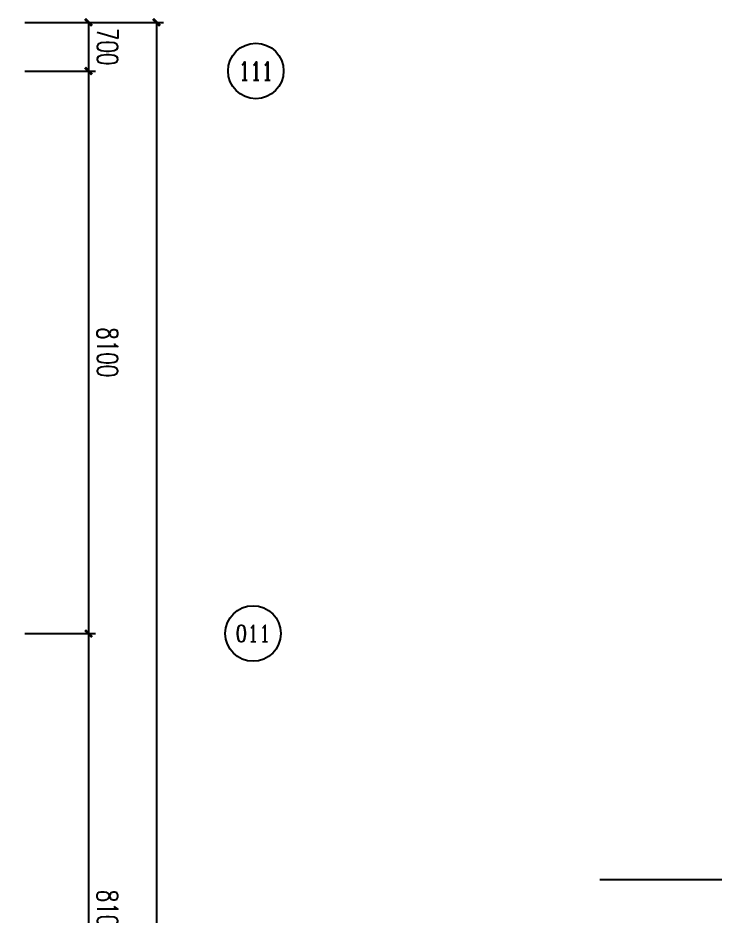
# Model space of a CAD drawing. Extents: x -474411 to 577939, y 0 to 1014176.
# Drawn here: x -125060 to -115022, y 819652 to 832584 of the extents above; entities that cross this region are included whole.
import ezdxf
from ezdxf.enums import TextEntityAlignment as Align

# ---------------------------------------------------------------- set-up
doc = ezdxf.new("R2010")
doc.units = 0
doc.header["$LTSCALE"] = 1000
doc.header["$MEASUREMENT"] = 0
doc.layers.get('Defpoints').update_dxf_attribs({"color": 210})
for name, color, linetype in [('A-AXIS-D', 1, 'Continuous'), ('A-AXIS-SYMB', 3, 'Continuous'), ('PUB_TEXT', 7, 'Continuous')]:
    doc.layers.add(name, color=color, linetype=linetype)
doc.styles.add('_TCH_AXIS', font='COMPLEX', dxfattribs={"bigfont": 'GBCBIG'})
doc.styles.add('_TCH_DIM_T3', font='SIMPLEX', dxfattribs={"width": 0.705882, "bigfont": 'GBCBIG'})
doc.styles.add('A-DIM_T3', font='SIMPLEX', dxfattribs={"width": 0.705882, "bigfont": 'GBCBIG'})
doc.dimstyles.new('_TCH_ARCH&&100', dxfattribs={"dimtxt": 297.5, "dimasz": 100, "dimexe": 100, "dimexo": 100, "dimgap": 126.25, "dimtad": 1, "dimdec": 0, "dimzin": 0, "dimdsep": 46, "dimtxsty": '_TCH_DIM_T3', "dimblk": 'ARCHTICK', "dimcen": 0.09, "dimclrt": 7, "dimazin": 2, "dimtfac": 1, "dimtdec": 0, "dimtix": 1, "dimtmove": 2, "dimatfit": 3, "dimfxl": 0, "dimtolj": 1, "dimtzin": 0, "dimarcsym": 0})
doc.dimstyles.new('A-DIM&&100', dxfattribs={"dimtxt": 297.5, "dimasz": 100, "dimexe": 100, "dimexo": 100, "dimgap": 126.25, "dimtad": 1, "dimdec": 0, "dimzin": 0, "dimdsep": 46, "dimtxsty": 'A-DIM_T3', "dimblk": 'ARCHTICK', "dimcen": 0.09, "dimclrt": 7, "dimazin": 2, "dimtfac": 1, "dimtdec": 0, "dimtix": 1, "dimtmove": 2, "dimatfit": 3, "dimfxl": 0, "dimtolj": 1, "dimtzin": 0, "dimarcsym": 0})

# ---------------------------------------------------------------- blocks, each defined once
blk = doc.blocks.new('_ArchTick')
at = {"color": 0, "linetype": 'ByBlock', "const_width": 0.4}
blk.add_lwpolyline([(-0.5, -0.5), (0.5, 0.5)], dxfattribs=at)
blk = doc.blocks.new('*D556')
at = {"layer": 'A-AXIS-D', "color": 0, "lineweight": -2}
for p, q in [((-124960, 832520), (-123944, 832520)), ((-124044, 832520), (-124044, 831820)), ((-124960, 831820), (-123944, 831820))]:
    blk.add_line(p, q, dxfattribs=at)
at = {"layer": 'Defpoints', "color": 0}
for p in [(-125060, 832520), (-125060, 831820), (-124044, 831820)]:
    blk.add_point(p, dxfattribs=at)
at = {"layer": 'A-AXIS-D', "color": 0, "lineweight": -2, "xscale": 100, "yscale": 100, "zscale": 100}
for p, rotation in [((-124044, 832520), 90), ((-124044, 831820), 270)]:
    blk.add_blockref('_ArchTick', p, dxfattribs=dict(at, rotation=rotation))
at = {"layer": 'A-AXIS-D', "color": 7, "insert": (-123769, 832170), "char_height": 297.5, "attachment_point": 5, "rotation": 270, "style": 'A-DIM_T3'}
blk.add_mtext('\\A1;700', dxfattribs=at)
blk = doc.blocks.new('*D557')
at = {"layer": 'A-AXIS-D', "color": 0, "lineweight": -2}
for p, q in [((-124960, 831820), (-123944, 831820)), ((-124044, 831820), (-124044, 823720)), ((-124960, 823720), (-123944, 823720))]:
    blk.add_line(p, q, dxfattribs=at)
at = {"layer": 'Defpoints', "color": 0}
for p in [(-125060, 831820), (-125060, 823720), (-124044, 823720)]:
    blk.add_point(p, dxfattribs=at)
at = {"layer": 'A-AXIS-D', "color": 0, "lineweight": -2, "xscale": 100, "yscale": 100, "zscale": 100}
for p, rotation in [((-124044, 831820), 90), ((-124044, 823720), 270)]:
    blk.add_blockref('_ArchTick', p, dxfattribs=dict(at, rotation=rotation))
at = {"layer": 'A-AXIS-D', "color": 7, "insert": (-123769, 827770), "char_height": 297.5, "attachment_point": 5, "rotation": 270, "style": 'A-DIM_T3'}
blk.add_mtext('\\A1;8100', dxfattribs=at)
blk = doc.blocks.new('*D558')
at = {"layer": 'A-AXIS-D', "color": 0, "lineweight": -2}
for p, q in [((-124960, 823720), (-123944, 823720)), ((-124044, 823720), (-124044, 815620)), ((-124960, 815620), (-123944, 815620))]:
    blk.add_line(p, q, dxfattribs=at)
at = {"layer": 'Defpoints', "color": 0}
for p in [(-125060, 823720), (-125060, 815620), (-124044, 815620)]:
    blk.add_point(p, dxfattribs=at)
at = {"layer": 'A-AXIS-D', "color": 0, "lineweight": -2, "xscale": 100, "yscale": 100, "zscale": 100}
for p, rotation in [((-124044, 823720), 90), ((-124044, 815620), 270)]:
    blk.add_blockref('_ArchTick', p, dxfattribs=dict(at, rotation=rotation))
at = {"layer": 'A-AXIS-D', "color": 7, "insert": (-123769, 819670), "char_height": 297.5, "attachment_point": 5, "rotation": 270, "style": 'A-DIM_T3'}
blk.add_mtext('\\A1;8100', dxfattribs=at)
blk = doc.blocks.new('*D627')
at = {"layer": 'A-AXIS-D', "color": 0, "lineweight": -2}
for p, q in [((-124860, 832520), (-122965, 832520)), ((-123065, 832520), (-123065, 741120)), ((-124860, 741120), (-122965, 741120))]:
    blk.add_line(p, q, dxfattribs=at)
at = {"layer": 'Defpoints', "color": 0}
for p in [(-124960, 832520), (-124960, 741120), (-123065, 741120)]:
    blk.add_point(p, dxfattribs=at)
at = {"layer": 'A-AXIS-D', "color": 0, "lineweight": -2, "xscale": 100, "yscale": 100, "zscale": 100}
for p, rotation in [((-123065, 832520), 90), ((-123065, 741120), 270)]:
    blk.add_blockref('_ArchTick', p, dxfattribs=dict(at, rotation=rotation))
at = {"layer": 'A-AXIS-D', "color": 7, "insert": (-122790, 786820), "char_height": 297.5, "attachment_point": 5, "rotation": 270, "style": '_TCH_DIM_T3'}
blk.add_mtext('\\A1;91400', dxfattribs=at)

msp = doc.modelspace()

# ---------------------------------------------------------------- linework, layer by layer
at = {"layer": 'A-AXIS-D', "color": 8}
for centre in [(-121634.9, 831821.1), (-121674.9, 823721.1)]:
    msp.add_circle(centre, 400, dxfattribs=at)
at = {"layer": 'A-AXIS-SYMB', "color": 8}
msp.add_lwpolyline([(-116680, 820180), (-106590, 820180), (-106528.9, 820348), (-106469.6, 820012), (-106410, 820180), (-96320, 820180)], dxfattribs=at)

# ---------------------------------------------------------------- texts
at = {"layer": 'PUB_TEXT', "color": 8, "style": '_TCH_AXIS'}
for s, height, p, p2 in [('111', 265.5, (-121881.4, 831688.4), (-121388.4, 831688.4)), ('011', 241.21, (-121927.6, 823600.5), (-121422.2, 823600.5))]:
    msp.add_text(s, height=height, dxfattribs=at).set_placement(p, p2, align=Align.FIT)

# ---------------------------------------------------------------- dimensions: what is measured, and where the dimension line sits
at = {"layer": 'A-AXIS-D', "color": 8}
for base, p1, p2, dimstyle, picture, middle in [((-124044.2, 831820), (-125060, 832520), (-125060, 831820), 'A-DIM&&100', '*D556', (-123769.2, 832170)), ((-123064.5, 741120), (-124960, 832520), (-124960, 741120), '_TCH_ARCH&&100', '*D627', (-122789.5, 786820)), ((-124044.2, 823720), (-125060, 831820), (-125060, 823720), 'A-DIM&&100', '*D557', (-123769.2, 827770)), ((-124044.2, 815620), (-125060, 823720), (-125060, 815620), 'A-DIM&&100', '*D558', (-123769.2, 819670))]:
    dim = msp.add_linear_dim(base=base, p1=p1, p2=p2, angle=270, dimstyle=dimstyle, override={"dimgap": 0}, dxfattribs=at)
    dim.commit()
    dim.dimension.update_dxf_attribs({"geometry": picture, "text_midpoint": middle, "dimtype": 161, "text_rotation": 270})

doc.saveas('drawing.dxf')
